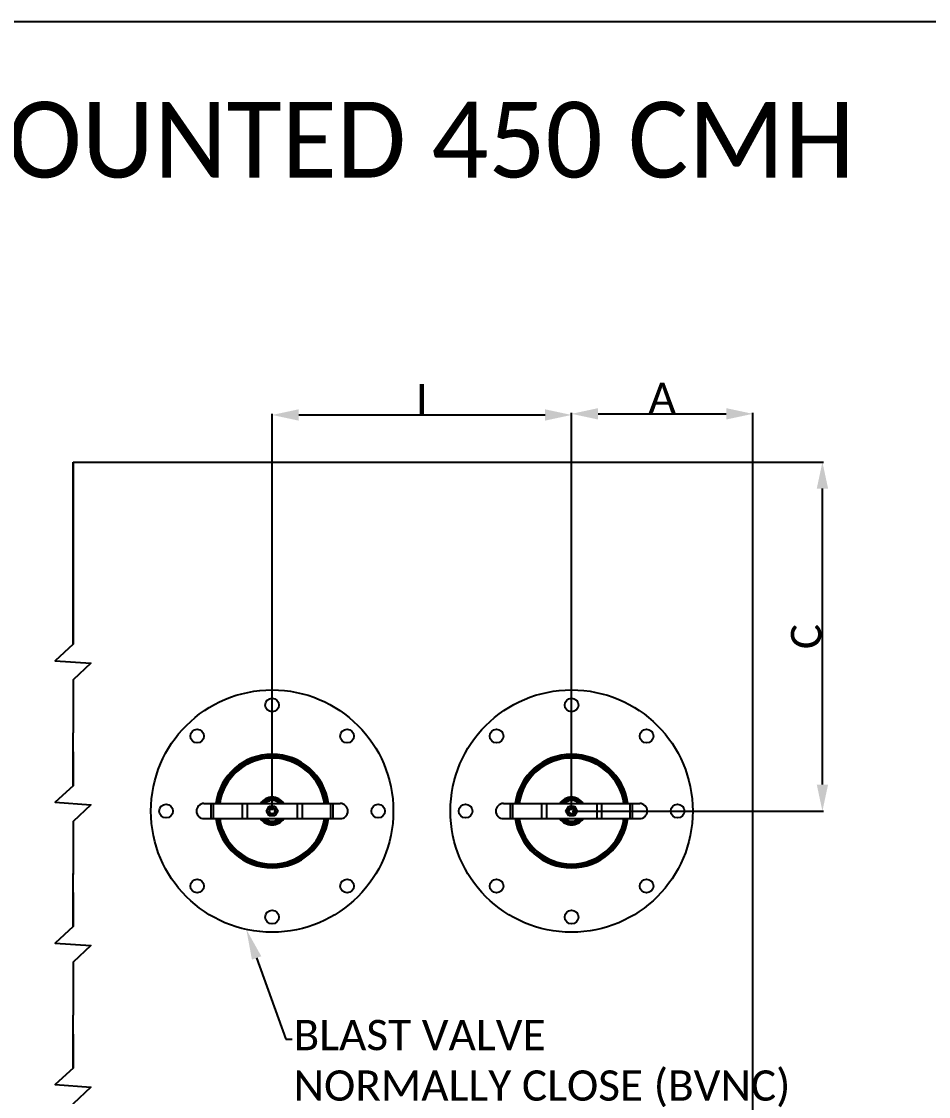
# Model space of a CAD drawing. Header units: millimetres. Extents: x 6781 to 13993, y -7973 to 4183.
# Drawn here: x 10060 to 11257, y -5189 to -3770 of the extents above; entities that cross this region are included whole.
import ezdxf
from ezdxf import colors
from ezdxf.entities.mleader import LeaderData, LeaderLine
from ezdxf.enums import TextEntityAlignment as Align
from ezdxf.math import Vec2, Vec3

# ---------------------------------------------------------------- set-up
doc = ezdxf.new("R2010")
doc.units = ezdxf.units.MM
doc.header["$LTSCALE"] = 307.34
doc.header["$PDMODE"] = 3
doc.header["$PDSIZE"] = 8
doc.layers.get('0').update_dxf_attribs({"linetype": 'CONTINUOUS'})
doc.layers.get('Defpoints').update_dxf_attribs({"linetype": 'CONTINUOUS'})
doc.layers.add('00_BUW_DATUM', color=7, linetype='CONTINUOUS')
doc.layers.add('02___PRT_ALL_AXES', color=7, linetype='CONTINUOUS')
doc.styles.get("Standard").update_dxf_attribs({"font": 'calibri.ttf'})
doc.dimstyles.new('DIMSTYLE_1', dxfattribs={"dimtxt": 40, "dimasz": 35, "dimexe": 1.5, "dimexo": 1, "dimgap": 1, "dimtad": 1, "dimdsep": 46, "dimtxsty": 'Standard', "dimblk": '_FILLED', "dimblk1": '_FILLED', "dimblk2": '_FILLED', "dimcen": 0.09, "dimazin": 2, "dimtp": 0.01, "dimtm": 0.01, "dimtfac": 1, "dimtofl": 0, "dimtmove": 0, "dimatfit": 3, "dimldrblk": '_FILLED', "dimfxl": 1, "dimtolj": 1, "dimarcsym": 0})

# ---------------------------------------------------------------- blocks, each defined once
blk = doc.blocks.new('_FILLED')
at = {"color": 0, "linetype": 'ByBlock'}
blk.add_solid([(0, 0), (-1, 0.214), (-1, -0.214)], dxfattribs=at)
blk = doc.blocks.new('*D1045')
at = {"color": 0, "linetype": 'Continuous', "lineweight": -2}
for p, q in [((10786.1, -4811.2), (10786.1, -4286.2)), ((11025.5, -4811.2), (11025.5, -4286.2)), ((10821.1, -4287.7), (10990.5, -4287.7))]:
    blk.add_line(p, q, dxfattribs=at)
at = {"layer": 'Defpoints', "color": 0}
for p in [(11025.5, -4287.7), (10786.1, -4812.2), (11025.5, -4812.2)]:
    blk.add_point(p, dxfattribs=at)
at = {"color": 0, "linetype": 'ByBlock', "lineweight": -2, "xscale": 35, "yscale": 35, "zscale": 35, "rotation": 180}
blk.add_blockref('_FILLED', (10786.1, -4287.7), dxfattribs=at)
at = {"color": 0, "linetype": 'ByBlock', "lineweight": -2, "xscale": 35, "yscale": 35, "zscale": 35}
blk.add_blockref('_FILLED', (11025.5, -4287.7), dxfattribs=at)
at = {"color": 0, "lineweight": 25, "insert": (10905.8, -4266.6), "char_height": 40, "attachment_point": 5}
blk.add_mtext('\\A1;A', dxfattribs=at)
blk = doc.blocks.new('*D1046')
at = {"color": 0, "linetype": 'Continuous', "lineweight": -2}
for p, q in [((10390.8, -4811.2), (10390.8, -4287.7)), ((10425.8, -4289.2), (10751.1, -4289.2)), ((10786.1, -4811.2), (10786.1, -4287.7))]:
    blk.add_line(p, q, dxfattribs=at)
at = {"layer": 'Defpoints', "color": 0}
for p in [(10786.1, -4289.2), (10390.8, -4812.2), (10786.1, -4812.2)]:
    blk.add_point(p, dxfattribs=at)
at = {"color": 0, "linetype": 'ByBlock', "lineweight": -2, "xscale": 35, "yscale": 35, "zscale": 35, "rotation": 180}
blk.add_blockref('_FILLED', (10390.8, -4289.2), dxfattribs=at)
at = {"color": 0, "linetype": 'ByBlock', "lineweight": -2, "xscale": 35, "yscale": 35, "zscale": 35}
blk.add_blockref('_FILLED', (10786.1, -4289.2), dxfattribs=at)
at = {"color": 0, "lineweight": 25, "insert": (10588.4, -4268.1), "char_height": 40, "attachment_point": 5}
blk.add_mtext('\\A1;I', dxfattribs=at)
blk = doc.blocks.new('*D1047')
at = {"color": 0, "linetype": 'Continuous', "lineweight": -2}
for p, q in [((10787.1, -4351.4), (11118.9, -4351.4)), ((11117.4, -4777.2), (11117.4, -4386.4)), ((10787.1, -4812.2), (11118.9, -4812.2))]:
    blk.add_line(p, q, dxfattribs=at)
at = {"layer": 'Defpoints', "color": 0}
for p in [(10786.1, -4351.4), (11117.4, -4351.4), (10786.1, -4812.2)]:
    blk.add_point(p, dxfattribs=at)
at = {"color": 0, "linetype": 'ByBlock', "lineweight": -2, "xscale": 35, "yscale": 35, "zscale": 35}
for p, rotation in [((11117.4, -4351.4), 90), ((11117.4, -4812.2), 270)]:
    blk.add_blockref('_FILLED', p, dxfattribs=dict(at, rotation=rotation))
at = {"color": 0, "lineweight": 25, "insert": (11096, -4581.8), "char_height": 40, "attachment_point": 5, "rotation": 90}
blk.add_mtext('\\A1;C', dxfattribs=at)

msp = doc.modelspace()

# ---------------------------------------------------------------- linework, layer by layer
at = {"color": 0, "linetype": 'Continuous'}
for p, q in [((6780.95812, -3769.66254), (13992.87849, -3769.66254)), ((10300.75795, -4802.20414), (10480.75795, -4802.20414)), ((10310.13745, -4822.20414), (10310.13745, -4802.20414)), ((10313.33837, -4822.20414), (10313.33837, -4802.20414)), ((10351.16636, -4802.20414), (10351.16636, -4822.20414)), ((10357.5682, -4802.20414), (10357.5682, -4822.20414)), ((10381.48096, -4802.10414), (10381.48096, -4802.20414)), ((10381.48096, -4802.10414), (10400.03494, -4802.10414)), ((10400.03494, -4802.10414), (10400.03494, -4802.20414)), ((10423.9477, -4802.20414), (10423.9477, -4822.20414)), ((10430.34954, -4802.20414), (10430.34954, -4822.20414)), ((10468.17753, -4822.20414), (10468.17753, -4802.20414)), ((10471.37845, -4822.20414), (10471.37845, -4802.20414)), ((10696.13561, -4802.20414), (10876.13561, -4802.20414)), ((10705.51511, -4822.20414), (10705.51511, -4802.20414)), ((10708.71603, -4822.20414), (10708.71603, -4802.20414)), ((10746.54402, -4802.20414), (10746.54402, -4822.20414)), ((10752.94586, -4802.20414), (10752.94586, -4822.20414)), ((10776.85862, -4802.10414), (10776.85862, -4802.20414)), ((10776.85862, -4802.10414), (10795.4126, -4802.10414)), ((10795.4126, -4802.10414), (10795.4126, -4802.20414)), ((10819.32536, -4802.20414), (10819.32536, -4822.20414)), ((10825.72721, -4802.20414), (10825.72721, -4822.20414)), ((10863.55519, -4822.20414), (10863.55519, -4802.20414)), ((10866.75611, -4822.20414), (10866.75611, -4802.20414)), ((10300.75795, -4822.20414), (10480.75795, -4822.20414)), ((10696.13561, -4822.20414), (10876.13561, -4822.20414))]:
    msp.add_line(p, q, dxfattribs=at)
for p, q in [((10127.83827, -4591.86464), (10127.83827, -4351.39485)), ((10127.83827, -4351.39485), (10127.83827, -4591.86464)), ((10127.83827, -4591.86464), (10127.83827, -4351.39485)), ((10127.83827, -4351.39485), (11025.52204, -4351.39485)), ((10127.83827, -4638.86464), (10127.83827, -4708.86464)), ((10127.83827, -4638.86464), (10127.83827, -4708.86464)), ((10127.83827, -4778.86464), (10127.83827, -4708.86464)), ((10127.83827, -4778.86464), (10127.83827, -4708.86464)), ((10127.83827, -4825.86464), (10127.83827, -4895.86464)), ((10127.83827, -4825.86464), (10127.83827, -4895.86464)), ((10127.83827, -4964.6867), (10127.83827, -4894.6867)), ((10127.83827, -4964.6867), (10127.83827, -4894.6867)), ((10127.83827, -5011.6867), (10127.83827, -5081.6867)), ((10127.83827, -5011.6867), (10127.83827, -5081.6867)), ((10127.83827, -5151.6867), (10127.83827, -5081.6867)), ((10127.83827, -5151.6867), (10127.83827, -5081.6867))]:
    msp.add_line(p, q)
at = {"linetype": 'ByBlock'}
msp.add_line((11025.52204, -6750.39485), (11025.52204, -4392.20345), dxfattribs=at)
for points in [[(10127.83827, -4351.39485), (10127.83827, -4591.86464), (10104.35167, -4613.64115), (10151.32487, -4617.08813), (10127.83827, -4638.86464), (10127.83827, -4707.6867)], [(10127.83827, -4351.39485), (10127.83827, -4591.86464), (10104.35167, -4613.64115), (10151.32487, -4617.08813), (10127.83827, -4638.86464), (10127.83827, -4707.6867)], [(10127.83827, -4351.39485), (10127.83827, -4521.86464)], [(10127.83827, -4733.87195), (10127.83827, -4778.86464), (10104.35167, -4800.64115), (10151.32487, -4804.08813), (10127.83827, -4825.86464), (10127.83827, -4894.6867)], [(10127.83827, -4733.87195), (10127.83827, -4778.86464), (10104.35167, -4800.64115), (10151.32487, -4804.08813), (10127.83827, -4825.86464), (10127.83827, -4894.6867)], [(10127.83827, -4919.69401), (10127.83827, -4964.6867), (10104.35167, -4986.46321), (10151.32487, -4989.91019), (10127.83827, -5011.6867), (10127.83827, -5080.50875)], [(10127.83827, -4919.69401), (10127.83827, -4964.6867), (10104.35167, -4986.46321), (10151.32487, -4989.91019), (10127.83827, -5011.6867), (10127.83827, -5080.50875)], [(10127.83827, -5106.69401), (10127.83827, -5151.6867), (10104.35167, -5173.46321), (10151.32487, -5176.91019), (10127.83827, -5198.6867), (10127.83827, -5267.50875)], [(10127.83827, -5106.69401), (10127.83827, -5151.6867), (10104.35167, -5173.46321), (10151.32487, -5176.91019), (10127.83827, -5198.6867), (10127.83827, -5267.50875)]]:
    msp.add_lwpolyline(points)
at = {"color": 0, "linetype": 'Continuous'}
for centre, radius in [((10390.75795, -4812.20414), 4), ((10390.75795, -4812.20414), 3.5), ((10786.13561, -4812.20414), 4), ((10786.13561, -4812.20414), 3.5)]:
    msp.add_circle(centre, radius, dxfattribs=at)
for centre, radius, start, end in [((10390.75795, -4812.20414), 75, 7.68224846, 172.31775154), ((10390.75795, -4812.20414), 72.94541, 7.87973843, 172.12010321), ((10786.13561, -4812.20414), 75, 7.68224846, 172.31775154), ((10786.13561, -4812.20414), 72.94541, 7.87973843, 172.12010321), ((10390.75795, -4812.20414), 70.9677, 8.10100479, 171.89899521), ((10390.75795, -4812.20414), 69.91626, 8.22368445, 171.77631555), ((10786.13561, -4812.20414), 70.9677, 8.10100479, 171.89899521), ((10786.13561, -4812.20414), 69.91626, 8.22368445, 171.77631555), ((10390.75795, -4812.20414), 18.30373, 33.1491713, 146.8508287), ((10390.75795, -4812.20414), 16.50505, 37.48460864, 142.51539136), ((10390.75795, -4812.20414), 15.82, 39.35136238, 102.20608332), ((10786.13561, -4812.20414), 18.30373, 33.1491713, 146.8508287), ((10786.13561, -4812.20414), 16.50505, 37.48460864, 142.51539136), ((10786.13561, -4812.20414), 15.82, 39.35136238, 102.20608332), ((10300.75795, -4812.20414), 10, 90, 270), ((10390.76178, -4812.20917), 14.02625, 133.99446041, 134.30788317), ((10390.76774, -4812.21538), 14.03485, 132.54693394, 133.99434243), ((10381.48096, -4802.60414), 0.5, 90, 126.23938989), ((10390.75795, -4812.20414), 14.02, 45.66848628, 102.20608332), ((10400.03494, -4802.60414), 0.5, 53.76061011, 90), ((10480.75795, -4812.20414), 10, 270, 90), ((10696.13561, -4812.20414), 10, 90, 270), ((10786.13944, -4812.20917), 14.02625, 133.99446041, 134.30788317), ((10786.1454, -4812.21538), 14.03485, 132.54693394, 133.99434243), ((10776.85862, -4802.60414), 0.5, 90, 126.23938989), ((10786.13561, -4812.20414), 14.02, 45.66848628, 102.20608332), ((10795.4126, -4802.60414), 0.5, 53.76061011, 90), ((10876.13561, -4812.20414), 10, 270, 90), ((10390.75795, -4812.20414), 75, 187.68224846, 352.31775154), ((10390.75795, -4812.20414), 72.94541, 187.87973843, 352.12010321), ((10390.75795, -4812.20414), 70.9677, 188.10100479, 351.89899521), ((10390.75795, -4812.20414), 69.91626, 188.22368445, 351.77631555), ((10390.75795, -4812.20414), 18.30373, 213.1491713, 326.8508287), ((10390.75795, -4812.20414), 16.50505, 217.48460864, 322.51539136), ((10390.75795, -4812.20414), 15.82, 219.39856554, 320.76700522), ((10390.75795, -4812.20414), 14.02, 225.68084969, 314.2576013), ((10390.75795, -4812.20414), 13.85, 226.29915017, 313.70084983), ((10390.75795, -4812.20414), 13.35, 228.58880403, 311.41119505), ((10786.13561, -4812.20414), 75, 187.68224846, 352.31775154), ((10786.13561, -4812.20414), 72.94541, 187.87973843, 352.12010321), ((10786.13561, -4812.20414), 70.9677, 188.10100479, 351.89899521), ((10786.13561, -4812.20414), 69.91626, 188.22368445, 351.77631555), ((10786.13561, -4812.20414), 18.30373, 213.1491713, 326.8508287), ((10786.13561, -4812.20414), 16.50505, 217.48460864, 322.51539136), ((10786.13561, -4812.20414), 15.82, 219.39856554, 320.76700522), ((10786.13561, -4812.20414), 14.02, 225.68084969, 314.2576013), ((10786.13561, -4812.20414), 13.85, 226.29915017, 313.70084983), ((10786.13561, -4812.20414), 13.35, 228.58880403, 311.41119505)]:
    msp.add_arc(centre, radius, start, end, dxfattribs=at)
for points, knots in [([(10378.52608, -4802.17154), (10379.64232, -4800.81049), (10382.35203, -4798.44708), (10385.69149, -4797.11434), (10387.41192, -4796.74208)], [0, 0, 0, 0, 0.4999999881, 1, 1, 1, 1]), ([(10773.90374, -4802.17154), (10775.01998, -4800.81049), (10777.72969, -4798.44708), (10781.06915, -4797.11434), (10782.78958, -4796.74208)], [0, 0, 0, 0, 0.4999999881, 1, 1, 1, 1]), ([(10381.27745, -4801.87557), (10382.18617, -4801.04151), (10384.23371, -4799.60788), (10386.58599, -4798.76249), (10387.79153, -4798.50158)], [0, 0, 0, 0, 0.5000005845, 1, 1, 1, 1]), ([(10776.65511, -4801.87557), (10777.56383, -4801.04151), (10779.61137, -4799.60788), (10781.96365, -4798.76249), (10783.16919, -4798.50158)], [0, 0, 0, 0, 0.5000005845, 1, 1, 1, 1])]:
    msp.add_open_spline(points, degree=3, knots=knots, dxfattribs=at)
at = {"layer": '00_BUW_DATUM', "color": 0, "linetype": 'Continuous'}
for p, q in [((10383.2524, -4812.20414), (10387.00517, -4805.70414)), ((10387.00517, -4805.70414), (10394.51073, -4805.70414)), ((10394.51073, -4805.70414), (10398.2635, -4812.20414)), ((10778.63006, -4812.20414), (10782.38283, -4805.70414)), ((10782.38283, -4805.70414), (10789.88839, -4805.70414)), ((10789.88839, -4805.70414), (10793.64116, -4812.20414)), ((10387.00517, -4818.70414), (10383.2524, -4812.20414)), ((10394.51073, -4818.70414), (10387.00517, -4818.70414)), ((10398.2635, -4812.20414), (10394.51073, -4818.70414)), ((10782.38283, -4818.70414), (10778.63006, -4812.20414)), ((10789.88839, -4818.70414), (10782.38283, -4818.70414)), ((10793.64116, -4812.20414), (10789.88839, -4818.70414))]:
    msp.add_line(p, q, dxfattribs=at)
for centre in [(10390.75795, -4812.20414), (10786.13561, -4812.20414)]:
    msp.add_circle(centre, 6.5, dxfattribs=at)
at = {"layer": '02___PRT_ALL_AXES', "color": 0, "linetype": 'Continuous'}
for centre, radius in [((10390.75795, -4812.20414), 160), ((10786.13561, -4812.20414), 160), ((10390.75795, -4672.20414), 9), ((10786.13561, -4672.20414), 9), ((10291.763, -4713.20919), 9), ((10489.7529, -4713.20919), 9), ((10687.14066, -4713.20919), 9), ((10885.13056, -4713.20919), 9), ((10250.75795, -4812.20414), 9), ((10530.75795, -4812.20414), 9), ((10646.13561, -4812.20414), 9), ((10926.13561, -4812.20414), 9), ((10291.763, -4911.19909), 9), ((10489.7529, -4911.19909), 9), ((10687.14066, -4911.19909), 9), ((10885.13056, -4911.19909), 9), ((10390.75795, -4952.20414), 9), ((10786.13561, -4952.20414), 9)]:
    msp.add_circle(centre, radius, dxfattribs=at)

# ---------------------------------------------------------------- texts
at = {"color": 0, "linetype": 'Continuous', "width": 0.944087}
msp.add_text('FLOOR MOUNTED 450 CMH', height=100, dxfattribs=at).set_placement((9471.5757, -3975.76186), (11159.96604, -3975.76186), align=Align.FIT)

# ---------------------------------------------------------------- dimensions: what is measured, and where the dimension line sits
at = {"color": 0, "linetype": 'Continuous', "lineweight": 25}
for base, p1, p2, text, picture, middle in [((10786.13561, -4289.18647), (10390.75795, -4812.20414), (10786.13561, -4812.20414), 'I', '*D1046', (10588.44678, -4289.18647)), ((11025.52204, -4287.67651), (10786.13561, -4812.20414), (11025.52204, -4812.20414), 'A', '*D1045', (10905.82883, -4287.67651))]:
    dim = msp.add_linear_dim(base=base, p1=p1, p2=p2, text=text, dimstyle='DIMSTYLE_1', override={"dimtxsty": 'Standard', "dimldrblk": '_FILLED'}, dxfattribs=at)
    dim.commit()
    dim.dimension.update_dxf_attribs({"geometry": picture, "text_midpoint": middle, "dimtype": 160})
dim = msp.add_linear_dim(base=(11117.42425, -4351.39485), p1=(10786.13561, -4812.20414), p2=(10786.13561, -4351.39485), angle=90, text='C', dimstyle='DIMSTYLE_1', override={"dimtxsty": 'Standard', "dimldrblk": '_FILLED'}, dxfattribs=at)
dim.commit()
dim.dimension.update_dxf_attribs({"geometry": '*D1047', "text_midpoint": (11096.02425, -4581.7995)})

# ---------------------------------------------------------------- leaders
at = {"color": 0}
ml = msp.add_multileader_mtext('Standard', dxfattribs=at)
ml.set_content('BLAST VALVE \\PNORMALLY CLOSE (BVNC) ')
ml.set_leader_properties(linetype='ByLayer')
ml.build(insert=Vec2(0, 0))
ml.multileader.update_dxf_attribs({"text_right_attachment_type": 6, "arrow_head_size": 40})
ctx = ml.context
ctx.base_point, ctx.char_height, ctx.arrow_head_size, ctx.plane_origin = Vec3(10416.99935, -5113.47773), 40, 40, Vec3(10598.71071, -5011.22413)
ctx.right_attachment = 6
notes = []
notes.append((ctx, [(0, (1, 1, 0), (10408.99935, -5113.47773), (1, 0), 8, [(0, [(10356.67249, -4968.5313)], 0, [])])]))
ctx.mtext.insert, ctx.mtext.flow_direction = Vec3(10418.99935, -5087.97004), 5
for ctx, leaders in notes:
    for number, flags, end, landing, length, lines in leaders:
        leader = LeaderData()
        leader.index, (leader.has_last_leader_line, leader.has_dogleg_vector, leader.attachment_direction) = number, flags
        leader.last_leader_point, leader.dogleg_vector, leader.dogleg_length = Vec3(end), Vec3(landing), length
        for number, points, colour, breaks in lines:
            line = LeaderLine()
            line.index, line.vertices, line.color, line.breaks = number, Vec3.list(points), colors.encode_raw_color(colour), breaks
            leader.lines.append(line)
        ctx.leaders.append(leader)

doc.saveas('drawing.dxf')
